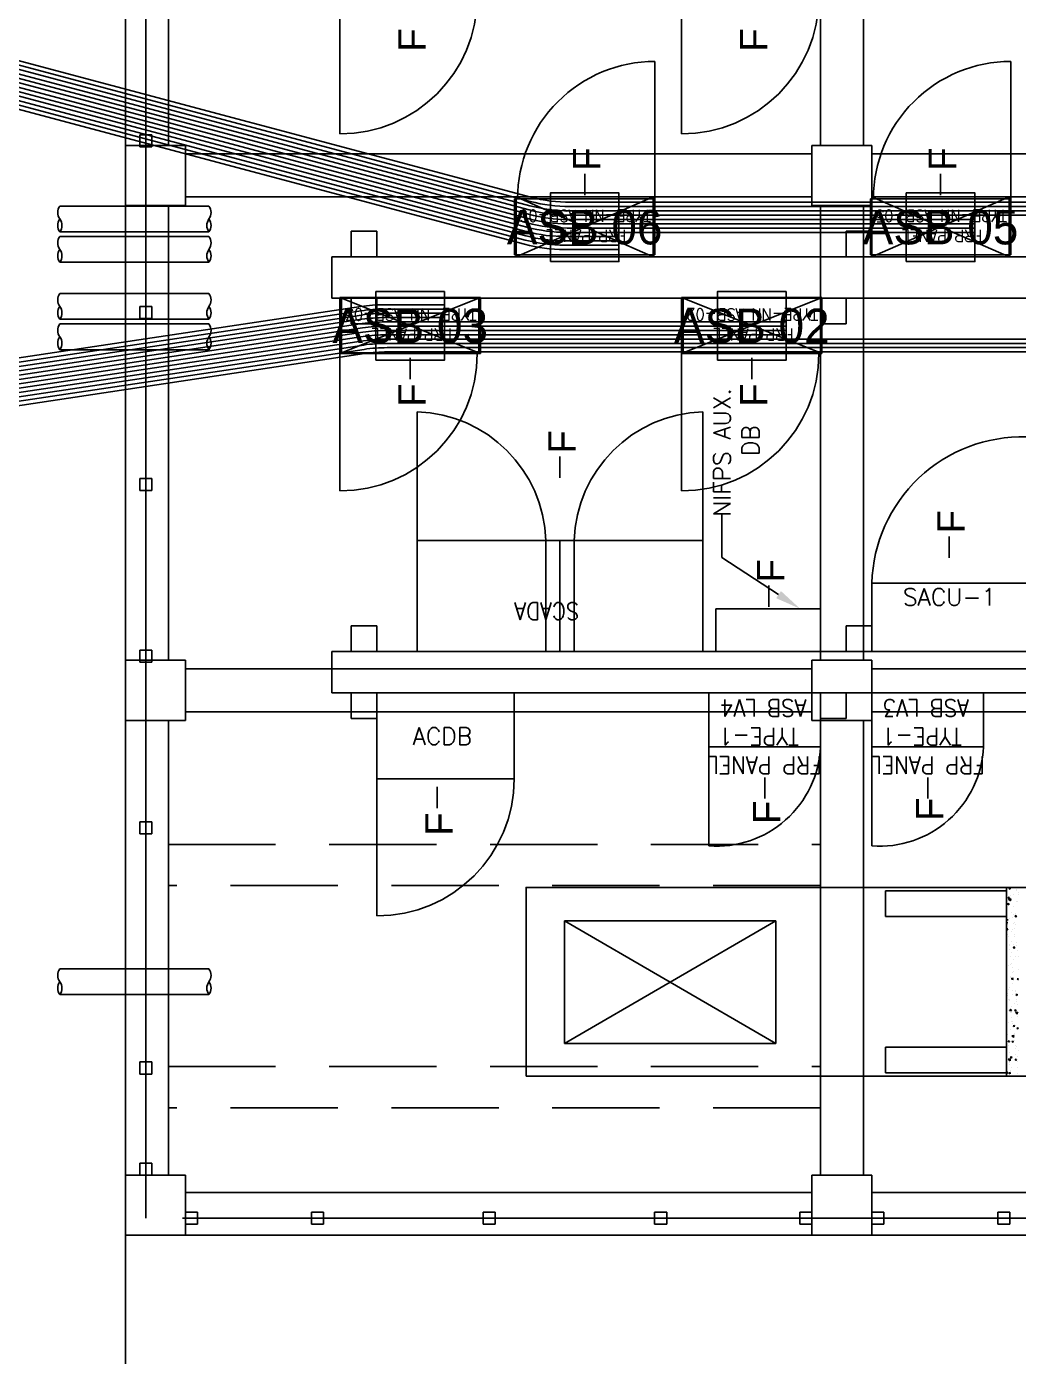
# Model space of a CAD drawing. Header units: metres. Extents: x 531791 to 532310, y 2674519 to 2674764.
# Drawn here: x 532038.84 to 532044.63, y 2674653.64 to 2674661.39 of the extents above; entities that cross this region are included whole.
import ezdxf
from ezdxf.enums import TextEntityAlignment as Align

# ---------------------------------------------------------------- set-up
doc = ezdxf.new("R2010")
doc.units = ezdxf.units.M
doc.header["$MEASUREMENT"] = 0
for name, pattern in [('DASHED', [0.75, 0.5, -0.25]), ('DASHED2', [0.375, 0.25, -0.125]), ('HIDDEN', [0.375, 0.25, -0.125]), ('PHANTOM', [63.5, 31.75, -6.35, 6.35, -6.35, 6.35, -6.35])]:
    doc.linetypes.add(name, pattern=pattern)
for name, color, linetype in [('1', 5, 'Continuous'), ('IDT', 7, 'Continuous'), ('LT Cable(AG) INV to LT Panel BL-08', 2, 'Continuous')]:
    doc.layers.add(name, color=color, linetype=linetype)
doc.styles.add('Arial', font='arial.ttf')
doc.styles.add('RomanS', font='romans.shx')
doc.styles.get("Standard").update_dxf_attribs({"font": 'Adani Regular.ttf'})
doc.linetypes.add('FOUNDATION LAYOUT$0$FENCELINE1', pattern='A,6.35,-2.54,[133,ltypeshp.shx,S=2.54,R=0,X=-2.54,Y=0],-2.54,25.4', length=36.83)

# ---------------------------------------------------------------- blocks, each defined once
blk = doc.blocks.new('ASB')
at = {"layer": '1', "color": 5}
blk.add_lwpolyline([(-0.2, -0.2), (0.2, -0.2), (0.2, 0.2), (-0.2, 0.2)], close=True, dxfattribs=at)
at = {"layer": '1', "color": 7}
blk.add_attdef('ID', text='', height=0.2, dxfattribs=at).set_placement((0, 0), align=Align.MIDDLE_CENTER)
blk = doc.blocks.new('IDT')
at = {"layer": 'IDT', "color": 8}
for p, q in [((25.902, 18.4101), (29.552, 18.4101)), ((29.552, 18.0601), (29.552, 18.4101)), ((29.552, 18.4101), (29.902, 18.4101)), ((29.902, 18.4101), (29.902, 18.0601)), ((29.902, 18.4101), (33.552, 18.4101)), ((33.552, 18.0601), (33.552, 18.4101)), ((33.552, 18.4101), (33.902, 18.4101)), ((33.902, 18.4101), (33.902, 18.0601)), ((28.7481, 18.3453), (28.7481, 18.2753)), ((28.8181, 18.3453), (28.7481, 18.3453)), ((28.8181, 18.2753), (28.8181, 18.3453)), ((29.4822, 18.3453), (29.4822, 18.2753)), ((29.5522, 18.3453), (29.4822, 18.3453)), ((29.5522, 18.2753), (29.5522, 18.3453)), ((29.902, 18.3453), (29.902, 18.2753)), ((29.972, 18.3453), (29.902, 18.3453)), ((29.972, 18.2753), (29.972, 18.3453)), ((30.7481, 18.3453), (30.7481, 18.2753)), ((30.8181, 18.3453), (30.7481, 18.3453)), ((30.8181, 18.2753), (30.8181, 18.3453)), ((31.7481, 18.3453), (31.7481, 18.2753)), ((31.8181, 18.3453), (31.7481, 18.3453)), ((31.8181, 18.2753), (31.8181, 18.3453)), ((32.7481, 18.3453), (32.7481, 18.2753)), ((32.8181, 18.3453), (32.7481, 18.3453)), ((32.8181, 18.2753), (32.8181, 18.3453)), ((33.482, 18.3453), (33.482, 18.2753)), ((33.552, 18.3453), (33.482, 18.3453)), ((33.552, 18.2753), (33.552, 18.3453)), ((28.7481, 18.2753), (28.8181, 18.2753)), ((29.4822, 18.2753), (29.5522, 18.2753)), ((29.902, 18.2753), (29.972, 18.2753)), ((30.7481, 18.2753), (30.8181, 18.2753)), ((31.7481, 18.2753), (31.8181, 18.2753)), ((32.7481, 18.2753), (32.8181, 18.2753)), ((33.482, 18.2753), (33.552, 18.2753)), ((25.902, 18.1601), (29.552, 18.1601)), ((29.902, 18.1601), (33.552, 18.1601)), ((29.902, 18.0601), (29.552, 18.0601)), ((29.602, 15.4101), (29.602, 18.0601)), ((29.852, 15.4101), (29.852, 18.0601)), ((33.902, 18.0601), (33.552, 18.0601)), ((33.652, 15.4101), (33.652, 18.0601)), ((33.7481, 18.0601), (33.7481, 17.9901)), ((33.8181, 18.0601), (33.7481, 18.0601)), ((33.8181, 17.9901), (33.8181, 18.0601)), ((33.902, 15.4101), (33.902, 18.0601)), ((33.7481, 17.9901), (33.8181, 17.9901)), ((27.267, 17.4829), (28.767, 17.4829)), ((28.767, 17.4829), (28.767, 16.3829)), ((33.7481, 17.4703), (33.7481, 17.4003)), ((33.8181, 17.4703), (33.7481, 17.4703)), ((33.8181, 17.4003), (33.8181, 17.4703)), ((33.7481, 17.4003), (33.8181, 17.4003)), ((30.1117, 16.5771), (30.1117, 17.2916)), ((30.1117, 17.2916), (31.3439, 17.2916)), ((31.3439, 16.5771), (30.1117, 17.2916)), ((30.1117, 16.5771), (31.3439, 17.2916)), ((31.3439, 17.2916), (31.3439, 16.5771)), ((31.3439, 16.5771), (30.1117, 16.5771)), ((29.852, 16.4349), (29.852, 15.7954)), ((28.767, 16.3829), (27.267, 16.3829)), ((33.652, 16.1329), (33.652, 16.1329)), ((33.7481, 16.0703), (33.7481, 16.0003)), ((33.8181, 16.0703), (33.7481, 16.0703)), ((33.8181, 16.0003), (33.8181, 16.0703)), ((33.7481, 16.0003), (33.8181, 16.0003)), ((25.902, 15.3601), (29.552, 15.3601)), ((29.552, 15.0601), (29.552, 15.4101)), ((29.552, 15.4101), (29.902, 15.4101)), ((29.702, 15.3997), (29.702, 15.2497)), ((29.852, 15.3997), (29.702, 15.3997)), ((29.852, 15.2497), (29.852, 15.3997)), ((29.902, 15.4101), (29.902, 15.0601)), ((29.902, 15.3601), (33.552, 15.3601)), ((32.4369, 15.3997), (32.4369, 15.2497)), ((32.5869, 15.3997), (32.4369, 15.3997)), ((32.5869, 15.2497), (32.5869, 15.3997)), ((33.552, 15.0601), (33.552, 15.4101)), ((33.552, 15.4101), (33.902, 15.4101)), ((33.902, 15.4101), (33.902, 15.0601)), ((26.802, 15.2497), (32.6992, 15.2497)), ((29.702, 15.2497), (29.852, 15.2497)), ((32.4369, 15.2497), (32.5869, 15.2497)), ((32.6992, 15.2497), (32.6992, 15.0097)), ((25.902, 15.1101), (29.552, 15.1101)), ((29.902, 15.1101), (33.552, 15.1101)), ((29.902, 15.0601), (29.552, 15.0601)), ((29.602, 12.4101), (29.602, 15.0601)), ((29.852, 12.4101), (29.852, 15.0601)), ((33.902, 15.0601), (33.552, 15.0601)), ((33.652, 12.4101), (33.652, 15.0601)), ((33.7481, 15.0703), (33.7481, 15.0003)), ((33.8181, 15.0703), (33.7481, 15.0703)), ((33.8181, 15.0003), (33.8181, 15.0703)), ((33.902, 12.4101), (33.902, 15.0601)), ((32.6992, 15.0097), (26.802, 15.0097)), ((29.552, 15.0097), (29.552, 14.8597)), ((29.702, 15.0097), (29.552, 15.0097)), ((29.702, 14.8597), (29.702, 15.0097)), ((31.2873, 14.3618), (31.2873, 15.0097)), ((31.3698, 14.3618), (31.3698, 15.0097)), ((31.4523, 14.3618), (31.4523, 15.0097)), ((32.4369, 15.0097), (32.4369, 14.8597)), ((32.5869, 15.0097), (32.4369, 15.0097)), ((32.5869, 14.8597), (32.5869, 15.0097)), ((33.7481, 15.0003), (33.8181, 15.0003)), ((29.552, 14.8597), (29.702, 14.8597)), ((32.4369, 14.8597), (32.5869, 14.8597)), ((33.7481, 14.0703), (33.7481, 14.0003)), ((33.8181, 14.0703), (33.7481, 14.0703)), ((33.8181, 14.0003), (33.8181, 14.0703)), ((33.7481, 14.0003), (33.8181, 14.0003)), ((29.843, 13.2732), (30.661, 13.2732)), ((29.843, 12.9462), (29.843, 13.2732)), ((29.852, 12.9497), (29.852, 13.2697)), ((29.852, 13.2697), (30.652, 13.2697)), ((30.652, 13.2697), (29.852, 12.9497)), ((30.652, 12.9497), (29.852, 13.2697)), ((30.652, 13.2697), (30.652, 12.9497)), ((30.661, 13.2732), (30.661, 12.9462)), ((31.8339, 13.2732), (32.6519, 13.2732)), ((31.8339, 12.9462), (31.8339, 13.2732)), ((31.8429, 12.9497), (31.8429, 13.2697)), ((31.8429, 13.2697), (32.6429, 13.2697)), ((31.8429, 12.9497), (32.6429, 13.2697)), ((31.8429, 13.2697), (32.6429, 12.9497)), ((32.6429, 13.2697), (32.6429, 12.9497)), ((32.6519, 13.2732), (32.6519, 12.9462)), ((29.702, 13.0997), (29.702, 12.9497)), ((29.852, 13.0997), (29.702, 13.0997)), ((29.852, 12.9497), (29.852, 13.0997)), ((32.4369, 13.0997), (32.4369, 12.9497)), ((32.5869, 13.0997), (32.4369, 13.0997)), ((32.5869, 12.9497), (32.5869, 13.0997)), ((33.7481, 13.0685), (33.7481, 12.9985)), ((33.8181, 13.0685), (33.7481, 13.0685)), ((33.8181, 12.9985), (33.8181, 13.0685)), ((32.6992, 12.9497), (26.802, 12.9497)), ((29.702, 12.9497), (29.852, 12.9497)), ((30.661, 12.9462), (29.843, 12.9462)), ((30.652, 12.9497), (29.852, 12.9497)), ((32.6519, 12.9462), (31.8339, 12.9462)), ((32.6429, 12.9497), (31.8429, 12.9497)), ((32.4369, 12.9497), (32.5869, 12.9497)), ((32.6993, 12.9497), (32.6993, 12.7097)), ((33.7481, 12.9985), (33.8181, 12.9985)), ((26.802, 12.7097), (32.6992, 12.7097)), ((28.752, 12.3601), (28.752, 12.7097)), ((28.752, 12.7097), (29.552, 12.7097)), ((29.552, 12.7097), (28.752, 12.3601)), ((29.552, 12.3601), (28.752, 12.7097)), ((29.552, 12.7097), (29.552, 12.3601)), ((29.552, 12.7097), (29.552, 12.5597)), ((29.702, 12.7097), (29.552, 12.7097)), ((29.702, 12.5597), (29.702, 12.7097)), ((30.826, 12.3601), (30.826, 12.7097)), ((30.826, 12.7097), (31.626, 12.7097)), ((30.826, 12.3601), (31.626, 12.7097)), ((30.826, 12.7097), (31.626, 12.3601)), ((31.626, 12.7097), (31.626, 12.3601)), ((32.4369, 12.7097), (32.4369, 12.5597)), ((32.5869, 12.7097), (32.4369, 12.7097)), ((32.5869, 12.5597), (32.5869, 12.7097)), ((28.743, 12.6984), (29.561, 12.6984)), ((28.743, 12.3714), (28.743, 12.6984)), ((29.561, 12.6984), (29.561, 12.3714)), ((30.817, 12.6984), (31.635, 12.6984)), ((30.817, 12.3714), (30.817, 12.6984)), ((31.635, 12.6984), (31.635, 12.3714)), ((29.552, 12.5597), (29.702, 12.5597)), ((32.4369, 12.5597), (32.5869, 12.5597)), ((29.552, 12.0601), (29.552, 12.4101)), ((29.552, 12.4101), (29.902, 12.4101)), ((29.902, 12.4101), (29.902, 12.0601)), ((33.552, 12.0601), (33.552, 12.4101)), ((33.552, 12.4101), (33.902, 12.4101)), ((33.902, 12.4101), (33.902, 12.0601)), ((25.902, 12.3601), (29.552, 12.3601)), ((29.561, 12.3714), (28.743, 12.3714)), ((29.552, 12.3601), (28.752, 12.3601)), ((29.902, 12.3601), (33.552, 12.3601)), ((31.635, 12.3714), (30.817, 12.3714)), ((31.626, 12.3601), (30.826, 12.3601)), ((25.902, 12.1101), (29.552, 12.1101)), ((29.902, 12.1101), (33.552, 12.1101)), ((29.902, 12.0601), (29.552, 12.0601)), ((29.602, 9.4101), (29.602, 12.0601)), ((29.852, 9.4101), (29.852, 12.0601)), ((33.902, 12.0601), (33.552, 12.0601)), ((33.652, 9.4101), (33.652, 12.0601)), ((33.7481, 12.0685), (33.7481, 11.9985)), ((33.8181, 12.0685), (33.7481, 12.0685)), ((33.8181, 11.9985), (33.8181, 12.0685)), ((33.902, 9.4101), (33.902, 12.0601)), ((33.7481, 11.9985), (33.8181, 11.9985))]:
    blk.add_line(p, q, dxfattribs=at)
at = {"layer": 'IDT', "color": 8, "linetype": 'DASHED2', "ltscale": 5}
for p, q in [((32.802, 18.4101), (33.902, 18.4101)), ((33.902, 18.4101), (33.902, 17.3101))]:
    blk.add_line(p, q, dxfattribs=at)
at = {"layer": 'IDT', "color": 8, "linetype": 'PHANTOM', "ltscale": 0.25}
for p, q in [((25.6331, 18.3103), (33.7831, 18.3103)), ((33.7831, 18.3103), (33.7831, 9.1603))]:
    blk.add_line(p, q, dxfattribs=at)
at = {"layer": 'IDT', "color": 8, "linetype": 'HIDDEN', "ltscale": 2.5}
for p, q in [((29.852, 17.6665), (33.652, 17.6665)), ((33.652, 17.4265), (29.852, 17.4265)), ((29.852, 16.3729), (33.652, 16.3729)), ((33.652, 16.1329), (29.852, 16.1329))]:
    blk.add_line(p, q, dxfattribs=at)
at = {"layer": 'IDT', "color": 8, "linetype": 'Continuous'}
for p, q in [((28.7028, 17.435), (28.7028, 17.435)), ((28.7046, 17.467), (28.7046, 17.467)), ((28.7388, 17.4334), (28.7388, 17.4334)), ((28.7423, 17.4815), (28.7423, 17.4815)), ((28.7461, 17.469), (28.7454, 17.4614)), ((28.7454, 17.4616), (28.7533, 17.463)), ((28.7461, 17.469), (28.7534, 17.4629)), ((28.7465, 17.4497), (28.7465, 17.4497)), ((28.755, 17.4827), (28.755, 17.4827)), ((28.759, 17.4541), (28.759, 17.4541)), ((28.7641, 17.4682), (28.7599, 17.4619)), ((28.7599, 17.4619), (28.767, 17.4595)), ((28.7642, 17.4682), (28.767, 17.4608)), ((28.7017, 17.3992), (28.7017, 17.3992)), ((28.7046, 17.3708), (28.7046, 17.3708)), ((28.713, 17.3924), (28.7088, 17.3861)), ((28.7088, 17.3861), (28.7164, 17.3835)), ((28.7131, 17.3924), (28.7165, 17.3835)), ((28.7133, 17.3548), (28.7133, 17.3548)), ((28.7381, 17.3779), (28.7374, 17.3703)), ((28.7374, 17.3705), (28.7454, 17.3719)), ((28.7381, 17.3779), (28.7454, 17.3718)), ((28.7454, 17.3815), (28.7575, 17.3829)), ((28.7472, 17.3928), (28.7455, 17.3815)), ((28.7469, 17.3692), (28.7469, 17.3692)), ((28.7472, 17.3928), (28.7575, 17.3829)), ((28.7521, 17.4149), (28.7521, 17.4149)), ((28.7528, 17.4016), (28.7528, 17.4016)), ((28.7663, 17.3739), (28.7663, 17.3739)), ((28.6989, 17.3314), (28.6989, 17.3314)), ((28.7087, 17.3112), (28.7087, 17.3112)), ((28.7141, 17.3048), (28.7141, 17.3048)), ((28.7175, 17.323), (28.7175, 17.323)), ((28.7294, 17.2794), (28.7374, 17.2808)), ((28.7301, 17.2868), (28.7295, 17.2792)), ((28.7301, 17.2868), (28.7374, 17.2807)), ((28.7464, 17.2793), (28.7464, 17.2793)), ((28.7492, 17.3471), (28.7492, 17.3471)), ((28.754, 17.2857), (28.7497, 17.2794)), ((28.7497, 17.2794), (28.7574, 17.2768)), ((28.754, 17.2857), (28.7574, 17.2768)), ((28.7564, 17.3032), (28.7564, 17.3032)), ((28.7634, 17.3214), (28.7634, 17.3214)), ((28.7634, 17.3061), (28.7634, 17.3061)), ((28.7028, 17.2099), (28.6986, 17.2036)), ((28.6986, 17.2036), (28.7063, 17.201)), ((28.7029, 17.2099), (28.7063, 17.201)), ((28.7214, 17.2371), (28.7214, 17.2371)), ((28.7231, 17.2396), (28.7231, 17.2396)), ((28.7238, 17.2749), (28.7238, 17.2749)), ((28.7244, 17.246), (28.7365, 17.2474)), ((28.7262, 17.2573), (28.7245, 17.246)), ((28.7262, 17.2572), (28.7365, 17.2473)), ((28.7435, 17.2115), (28.7435, 17.2115)), ((28.7606, 17.2383), (28.7606, 17.2383)), ((28.7653, 17.238), (28.7653, 17.238)), ((28.7062, 17.1326), (28.7062, 17.1326)), ((28.7222, 17.1957), (28.7215, 17.1881)), ((28.7215, 17.1883), (28.7294, 17.1898)), ((28.7222, 17.1957), (28.7295, 17.1896)), ((28.7312, 17.1754), (28.7312, 17.1754)), ((28.7341, 17.1631), (28.7341, 17.1631)), ((28.7344, 17.1947), (28.7344, 17.1947)), ((28.7386, 17.1629), (28.7386, 17.1629)), ((28.7407, 17.1438), (28.7407, 17.1438)), ((28.7577, 17.1705), (28.7577, 17.1705)), ((28.6984, 17.111), (28.6984, 17.111)), ((28.7052, 17.1217), (28.7034, 17.1104)), ((28.7034, 17.1104), (28.7155, 17.1118)), ((28.7051, 17.1217), (28.7155, 17.1118)), ((28.7054, 17.068), (28.7054, 17.068)), ((28.7074, 17.0458), (28.7074, 17.0458)), ((28.7142, 17.1046), (28.7135, 17.097)), ((28.7135, 17.0972), (28.7215, 17.0987)), ((28.7142, 17.1046), (28.7215, 17.0985)), ((28.7189, 17.0586), (28.7189, 17.0586)), ((28.7378, 17.076), (28.7378, 17.076)), ((28.7438, 17.1032), (28.7395, 17.0969)), ((28.7395, 17.0969), (28.7472, 17.0943)), ((28.7407, 17.1095), (28.7407, 17.1095)), ((28.7439, 17.1032), (28.7473, 17.0943)), ((28.7449, 17.1148), (28.7449, 17.1148)), ((28.7468, 17.089), (28.7468, 17.089)), ((28.7497, 17.0443), (28.7497, 17.0443)), ((28.7548, 17.1027), (28.7548, 17.1027)), ((28.7062, 17.0135), (28.7055, 17.006)), ((28.7055, 17.0061), (28.7135, 17.0076)), ((28.7062, 17.0135), (28.7135, 17.0074)), ((28.7096, 17.0362), (28.7096, 17.0362)), ((28.7155, 16.9817), (28.7155, 16.9817)), ((28.7159, 16.9881), (28.7159, 16.9881)), ((28.7316, 16.9845), (28.7316, 16.9845)), ((28.7349, 17.0082), (28.7349, 17.0082)), ((28.7491, 16.9671), (28.7491, 16.9671)), ((28.752, 17.0349), (28.752, 17.0349)), ((28.7555, 17.0346), (28.7555, 17.0346)), ((28.7578, 16.9801), (28.7578, 16.9801)), ((28.7595, 17.0149), (28.7595, 17.0149)), ((28.7597, 17.0028), (28.7597, 17.0028)), ((28.6976, 16.915), (28.7055, 16.9165)), ((28.6982, 16.9225), (28.7055, 16.9163)), ((28.725, 16.9157), (28.725, 16.9157)), ((28.7265, 16.9079), (28.7265, 16.9079)), ((28.7336, 16.9207), (28.7294, 16.9144)), ((28.7294, 16.9144), (28.737, 16.9118)), ((28.7321, 16.9404), (28.7321, 16.9404)), ((28.7337, 16.9207), (28.7371, 16.9118)), ((28.7443, 16.9104), (28.7443, 16.9104)), ((28.7463, 16.8993), (28.7463, 16.8993)), ((28.766, 16.9547), (28.766, 16.9547)), ((28.6999, 16.8619), (28.6999, 16.8619)), ((28.7292, 16.8726), (28.7292, 16.8726)), ((28.7306, 16.8761), (28.7306, 16.8761)), ((28.734, 16.8505), (28.734, 16.8505)), ((28.737, 16.828), (28.737, 16.828)), ((28.7434, 16.8316), (28.7434, 16.8316)), ((28.7571, 16.8364), (28.7571, 16.8364)), ((28.6998, 16.7879), (28.6998, 16.7879)), ((28.7016, 16.7494), (28.7016, 16.7494)), ((28.7126, 16.7879), (28.7126, 16.7879)), ((28.7235, 16.7382), (28.7192, 16.7318)), ((28.7235, 16.7381), (28.7269, 16.7292)), ((28.7235, 16.737), (28.7235, 16.737)), ((28.7263, 16.8048), (28.7263, 16.8048)), ((28.7405, 16.7638), (28.7405, 16.7638)), ((28.7421, 16.7863), (28.7421, 16.7863)), ((28.7475, 16.7478), (28.7475, 16.7478)), ((28.708, 16.7013), (28.708, 16.7013)), ((28.7094, 16.7219), (28.7094, 16.7219)), ((28.7192, 16.7318), (28.7269, 16.7293)), ((28.7206, 16.6692), (28.7206, 16.6692)), ((28.7253, 16.7138), (28.7253, 16.7138)), ((28.7377, 16.696), (28.7377, 16.696)), ((28.7516, 16.7204), (28.7516, 16.7204)), ((28.7517, 16.716), (28.7517, 16.716)), ((28.758, 16.6679), (28.758, 16.6679)), ((28.7177, 16.6014), (28.7177, 16.6014)), ((28.7183, 16.6567), (28.7183, 16.6567)), ((28.7185, 16.6211), (28.7185, 16.6211)), ((28.7227, 16.5893), (28.7227, 16.5893)), ((28.7264, 16.5926), (28.7264, 16.5926)), ((28.7348, 16.6282), (28.7348, 16.6282)), ((28.738, 16.6397), (28.738, 16.6397)), ((28.7644, 16.6315), (28.7602, 16.6251)), ((28.7602, 16.6251), (28.767, 16.6228)), ((28.7606, 16.6552), (28.7606, 16.6552)), ((28.764, 16.5851), (28.767, 16.5855)), ((28.7658, 16.5964), (28.7641, 16.5851)), ((28.7645, 16.6314), (28.767, 16.6248)), ((28.7658, 16.5964), (28.767, 16.5952)), ((28.7133, 16.5556), (28.709, 16.5493)), ((28.709, 16.5493), (28.7167, 16.5468)), ((28.7133, 16.5556), (28.7168, 16.5467)), ((28.7149, 16.5336), (28.7149, 16.5336)), ((28.729, 16.5412), (28.729, 16.5412)), ((28.7319, 16.5604), (28.7319, 16.5604)), ((28.7359, 16.5266), (28.7359, 16.5266)), ((28.7508, 16.5657), (28.7508, 16.5657)), ((28.7619, 16.5757), (28.7612, 16.5681)), ((28.7612, 16.5683), (28.767, 16.5693)), ((28.7619, 16.5757), (28.767, 16.5714)), ((28.7026, 16.4629), (28.7026, 16.4629)), ((28.712, 16.4658), (28.712, 16.4658)), ((28.7262, 16.4248), (28.7262, 16.4248)), ((28.7291, 16.4926), (28.7291, 16.4926)), ((28.7396, 16.461), (28.7396, 16.461)), ((28.743, 16.4496), (28.7551, 16.451)), ((28.7448, 16.4609), (28.7431, 16.4496)), ((28.7438, 16.4292), (28.7438, 16.4292)), ((28.7448, 16.4608), (28.7551, 16.4509)), ((28.7449, 16.4614), (28.7449, 16.4614)), ((28.7543, 16.4489), (28.75, 16.4426)), ((28.75, 16.4426), (28.7577, 16.44)), ((28.7532, 16.4772), (28.7612, 16.4786)), ((28.7539, 16.4846), (28.7533, 16.477)), ((28.7539, 16.4846), (28.7612, 16.4785)), ((28.7543, 16.4489), (28.7577, 16.44)), ((28.7635, 16.4916), (28.7635, 16.4916)), ((28.7, 16.4145), (28.7, 16.4145)), ((28.7004, 16.4228), (28.7004, 16.4228)), ((28.7091, 16.398), (28.7091, 16.398)), ((28.7107, 16.3988), (28.7107, 16.3988)), ((28.746, 16.3935), (28.7453, 16.3859)), ((28.7453, 16.3861), (28.7532, 16.3876)), ((28.746, 16.3935), (28.7533, 16.3874)), ((28.7501, 16.3811), (28.7501, 16.3811)), ((28.753, 16.3973), (28.753, 16.3973))]:
    blk.add_line(p, q, dxfattribs=at)
at = {"layer": 'IDT', "color": 7}
for p, q in [((29.4722, 17.4629), (28.767, 17.4629)), ((28.767, 17.4629), (28.767, 17.3133)), ((29.4722, 17.3133), (29.4722, 17.4629)), ((28.767, 17.3133), (29.4722, 17.3133)), ((28.767, 16.4038), (28.767, 16.5533)), ((28.767, 16.5533), (29.4722, 16.5533)), ((29.4722, 16.5533), (29.4722, 16.4038)), ((29.4722, 16.4038), (28.767, 16.4038)), ((32.0863, 15.8484), (32.0863, 15.9209)), ((29.227, 15.7932), (29.227, 15.8658)), ((30.177, 15.7932), (30.177, 15.8657)), ((32.0863, 15.7973), (32.0863, 15.8484)), ((29.227, 15.7421), (29.227, 15.7932)), ((30.177, 15.7421), (30.177, 15.7932)), ((31.6365, 15.7486), (32.4369, 15.7497)), ((31.6365, 15.2497), (31.6365, 15.7486)), ((32.4369, 15.7497), (32.4369, 15.2497)), ((28.902, 15.5637), (29.552, 15.5637)), ((28.902, 15.2497), (28.902, 15.5637)), ((29.552, 15.5637), (29.552, 15.2497)), ((29.852, 15.5637), (30.502, 15.5637)), ((29.852, 15.2497), (29.852, 15.5637)), ((30.502, 15.5637), (30.502, 15.2497)), ((29.552, 15.2497), (28.902, 15.2497)), ((30.502, 15.2497), (29.852, 15.2497)), ((32.4369, 15.2497), (31.6365, 15.2497)), ((29.552, 15.0097), (28.652, 15.0097)), ((29.552, 14.6097), (29.552, 15.0097)), ((29.852, 15.0097), (30.462, 15.0097)), ((29.852, 14.7597), (29.852, 15.0097)), ((30.462, 15.0097), (30.462, 14.7597)), ((30.5375, 15.0097), (32.202, 15.0097)), ((30.5375, 14.3618), (30.5375, 15.0097)), ((32.202, 15.0097), (32.202, 14.3618)), ((30.462, 14.7597), (29.852, 14.7597)), ((30.1529, 14.748), (30.1529, 14.6969)), ((30.1529, 14.6969), (30.1529, 14.6243)), ((28.652, 14.6097), (29.552, 14.6097)), ((29.102, 14.4621), (29.102, 14.4109)), ((29.102, 14.4109), (29.102, 14.3384)), ((32.202, 14.3618), (30.5375, 14.3618)), ((31.3698, 13.9969), (31.3698, 13.9457)), ((31.3698, 13.9457), (31.3698, 13.8732)), ((30.252, 13.3493), (30.252, 13.4218)), ((32.2429, 13.3493), (32.2429, 13.4218)), ((30.252, 13.2982), (30.252, 13.3493)), ((32.2429, 13.2982), (32.2429, 13.3493)), ((29.843, 13.2732), (30.661, 13.2732)), ((29.843, 12.9462), (29.843, 13.2732)), ((30.661, 13.2732), (30.661, 12.9462)), ((31.8339, 13.2732), (32.6519, 13.2732)), ((31.8339, 12.9462), (31.8339, 13.2732)), ((32.6519, 13.2732), (32.6519, 12.9462)), ((30.661, 12.9462), (29.843, 12.9462)), ((32.6519, 12.9462), (31.8339, 12.9462)), ((28.743, 12.6984), (29.561, 12.6984)), ((28.743, 12.3714), (28.743, 12.6984)), ((29.561, 12.6984), (29.561, 12.3714)), ((30.817, 12.6984), (31.635, 12.6984)), ((30.817, 12.3714), (30.817, 12.6984)), ((31.635, 12.6984), (31.635, 12.3714)), ((29.561, 12.3714), (28.743, 12.3714)), ((29.152, 12.3497), (29.152, 12.2985)), ((31.635, 12.3714), (30.817, 12.3714)), ((31.226, 12.3497), (31.226, 12.2985)), ((29.152, 12.2985), (29.152, 12.226)), ((31.226, 12.2985), (31.226, 12.226))]:
    blk.add_line(p, q, dxfattribs=at)
at = {"layer": 'IDT', "color": 124}
for p, q in [((34.2845, 17.0079), (33.4155, 17.0079)), ((33.4155, 17.0079), (34.2845, 17.0079)), ((33.4155, 16.8579), (34.2845, 16.8579)), ((34.2845, 16.8579), (33.4155, 16.8579)), ((34.2845, 13.2505), (33.4155, 13.2505)), ((33.4155, 13.2505), (34.2845, 13.2505)), ((33.4155, 13.1005), (34.2845, 13.1005)), ((34.2845, 13.1005), (33.4155, 13.1005)), ((34.2845, 13.0734), (33.4155, 13.0734)), ((33.4155, 13.0734), (34.2845, 13.0734)), ((33.4155, 12.9234), (34.2845, 12.9234)), ((34.2845, 12.9234), (33.4155, 12.9234)), ((34.2845, 12.7409), (33.4155, 12.7409)), ((33.4155, 12.7409), (34.2845, 12.7409)), ((33.4155, 12.5909), (34.2845, 12.5909)), ((34.2845, 12.5909), (33.4155, 12.5909)), ((34.2845, 12.5638), (33.4155, 12.5638)), ((33.4155, 12.5638), (34.2845, 12.5638)), ((33.4155, 12.4138), (34.2845, 12.4138)), ((34.2845, 12.4138), (33.4155, 12.4138))]:
    blk.add_line(p, q, dxfattribs=at)
at = {"layer": 'IDT', "color": 8, "linetype": 'DASHED', "ltscale": 5}
for p, q in [((32.4365, 16.5497), (32.4365, 15.7497)), ((29.552, 15.5637), (29.552, 16.1417)), ((30.502, 15.5637), (30.502, 16.1417)), ((32.3927, 15.7497), (31.6365, 15.7497)), ((32.4365, 15.7497), (32.3927, 15.7497)), ((28.652, 14.6097), (29.552, 14.6097)), ((30.5375, 13.6118), (30.5375, 14.3618)), ((32.202, 13.6118), (32.202, 14.3618)), ((30.661, 14.0732), (30.661, 13.2732)), ((32.6519, 14.0732), (32.6519, 13.2732)), ((30.5375, 13.6118), (30.5375, 13.6118)), ((32.202, 13.6118), (32.202, 13.6118)), ((30.6172, 13.2732), (29.861, 13.2732)), ((30.661, 13.2732), (30.6172, 13.2732)), ((32.6081, 13.2732), (31.8519, 13.2732)), ((32.6519, 13.2732), (32.6081, 13.2732)), ((28.743, 11.5714), (28.743, 12.3714)), ((28.743, 12.3714), (28.7869, 12.3714)), ((28.7869, 12.3714), (29.543, 12.3714)), ((30.817, 11.5714), (30.817, 12.3714)), ((30.817, 12.3714), (30.8609, 12.3714)), ((30.8609, 12.3714), (31.617, 12.3714)), ((30.661, 11.9932), (30.661, 11.1932)), ((32.6519, 11.9932), (32.6519, 11.1932))]:
    blk.add_line(p, q, dxfattribs=at)
at = {"layer": 'IDT', "color": 8, "linetype": 'ByBlock', "lineweight": -2, "ltscale": 0.1}
for p, q in [((30.096, 14.6774), (30.426, 14.4611)), ((30.426, 14.4611), (30.426, 14.2072))]:
    blk.add_line(p, q, dxfattribs=at)
at = {"layer": 'IDT', "color": 7, "linetype": 'FOUNDATION LAYOUT$0$FENCELINE1', "ltscale": 0.01}
blk.add_lwpolyline([(33.902, 18.4101), (33.9018, 22.4854), (21.4107, 22.4854)], dxfattribs=at)
at = {"layer": 'IDT', "color": 8}
blk.add_lwpolyline([(31.567, 17.4829), (31.567, 16.3829), (28.767, 16.3829), (28.767, 17.4829)], close=True, dxfattribs=at)
at = {"layer": 'IDT', "color": 124}
for centre, start, end in [((33.4653, 16.9704), 143.02764, 216.97236), ((33.3657, 16.9704), 323.02764, 36.97236), ((34.3344, 16.9704), 143.02764, 216.97236), ((34.2347, 16.9704), 323.02764, 36.97236), ((33.4653, 16.8954), 143.02764, 216.97236), ((34.2347, 16.8954), 323.02764, 36.97236), ((33.4653, 13.213), 143.02764, 216.97236), ((33.3657, 13.213), 323.02764, 36.97236), ((34.3344, 13.213), 143.02764, 216.97236), ((34.2347, 13.213), 323.02764, 36.97236), ((33.4653, 13.138), 143.02764, 216.97236), ((34.2347, 13.138), 323.02764, 36.97236), ((33.4653, 13.0359), 143.02764, 216.97236), ((33.3657, 13.0359), 323.02764, 36.97236), ((34.3344, 13.0359), 143.02764, 216.97236), ((34.2347, 13.0359), 323.02764, 36.97236), ((33.4653, 12.9609), 143.02764, 216.97236), ((34.2347, 12.9609), 323.02764, 36.97236), ((33.4653, 12.7034), 143.02764, 216.97236), ((33.3657, 12.7034), 323.02764, 36.97236), ((34.3344, 12.7034), 143.02764, 216.97236), ((34.2347, 12.7034), 323.02764, 36.97236), ((33.4653, 12.6284), 143.02764, 216.97236), ((34.2347, 12.6284), 323.02764, 36.97236), ((33.4653, 12.5263), 143.02764, 216.97236), ((33.3657, 12.5263), 323.02764, 36.97236), ((34.3344, 12.5263), 143.02764, 216.97236), ((34.2347, 12.5263), 323.02764, 36.97236), ((33.4653, 12.4513), 143.02764, 216.97236), ((34.2347, 12.4513), 323.02764, 36.97236)]:
    blk.add_arc(centre, 0.0624, start, end, dxfattribs=at)
at = {"layer": 'IDT', "color": 8, "linetype": 'DASHED', "ltscale": 5}
for centre, radius, start, end in [((32.4365, 15.7497), 0.8, 90, 180), ((29.5075, 15.5373), 0.606, 85.7856, 177.50336), ((30.4575, 15.5373), 0.606, 85.7856, 177.50336), ((28.6771, 14.6339), 0.8753, 268.36148, 358.41918), ((30.512, 14.3876), 0.7761, 271.87815, 358.10123), ((29.6994, 14.7411), 1.4413, 344.74337, 344.78968), ((32.2275, 14.3876), 0.7761, 181.89877, 268.12185), ((30.661, 13.2732), 0.8, 90, 180), ((32.6519, 13.2732), 0.8, 90, 180), ((28.743, 12.3714), 0.8, 270, 0), ((30.817, 12.3714), 0.8, 270, 0), ((30.661, 11.1932), 0.8, 90, 180), ((32.6519, 11.1932), 0.8, 90, 180)]:
    blk.add_arc(centre, radius, start, end, dxfattribs=at)
at = {"layer": 'IDT', "color": 8, "ltscale": 0.1}
blk.add_solid([(30.0823, 14.6565), (29.9705, 14.7597), (30.1097, 14.6983)], dxfattribs=at)
at = {"layer": 'IDT', "color": 7, "style": 'Arial'}
for p in [(31.9951, 16.0827), (29.1358, 15.9961), (30.0858, 16.0139), (30.0617, 14.6072), (29.0108, 14.3212), (31.2786, 13.856), (30.1608, 13.5836), (32.1517, 13.5836), (29.0608, 12.2089), (31.1348, 12.2089), (30.1608, 11.5145), (32.1517, 11.5145)]:
    blk.add_text('F', height=0.16, rotation=270, dxfattribs=at).set_placement(p)
at = {"layer": 'IDT', "color": 7, "style": 'RomanS', "width": 0.9}
for s, height, p in [('FRP PANEL', 0.1, (28.8934, 15.6209)), ('FRP PANEL', 0.1, (29.8434, 15.6209)), ('TYPE-1', 0.1, (29.0282, 15.4542)), ('TYPE-1', 0.1, (29.9782, 15.4542)), ('ASB LV3', 0.1, (28.9864, 15.2876)), ('ASB LV4', 0.1, (29.9342, 15.2876)), ('SCADA', 0.1, (31.2586, 14.724)), ('FRP PANEL', 0.07, (30.0088, 13.1269)), ('FRP PANEL', 0.07, (31.9997, 13.1269)), ('TYPE-NN ASB-02', 0.07, (29.8647, 13.0102)), ('TYPE-NN ASB-03', 0.07, (31.8556, 13.0102)), ('FRP PANEL', 0.07, (28.9088, 12.5521)), ('FRP PANEL', 0.07, (30.9828, 12.5521)), ('TYPE-NN ASB-05', 0.07, (28.7647, 12.4354)), ('TYPE-NN ASB-06', 0.07, (30.8387, 12.4354))]:
    blk.add_text(s, height=height, dxfattribs=at).set_placement(p)
at = {"layer": 'IDT', "color": 7, "ltscale": 0.1, "style": 'RomanS'}
for s, p in [('ACDB', (32.2286, 15.5521)), ('SACU-1', (29.3715, 14.7409))]:
    blk.add_text(s, height=0.1, rotation=180, dxfattribs=at).set_placement(p)
at = {"layer": 'IDT', "color": 8, "style": 'RomanS'}
for s, p in [('NIFPS AUX.', (30.376, 14.2243)), (' DB', (30.2093, 13.9386))]:
    blk.add_text(s, height=0.1, rotation=270, dxfattribs=at).set_placement(p)

msp = doc.modelspace()

# ---------------------------------------------------------------- linework, layer by layer
at = {"layer": 'LT Cable(AG) INV to LT Panel BL-08'}
for points in [[(532046.3123, 2674660.317), (532042.0085, 2674660.317, -0.065183), (532041.7768, 2674660.3474), (532038.5096, 2674661.2178, 0.065183), (532038.2779, 2674661.2481), (532032.3023, 2674661.2481, 0.414214), (532031.4023, 2674660.3481), (532031.4023, 2674630.7677, -0.039643), (532031.391, 2674630.6257), (532031.3195, 2674630.1782, 0.039643), (532031.3082, 2674630.0362), (532031.3082, 2674614.8522, -0.414214), (532030.4082, 2674613.9522), (531891.2016, 2674613.9522, -0.414214), (531890.3016, 2674614.8522), (531890.3016, 2674615.1898)], [(532046.3123, 2674660.342), (532042.0118, 2674660.342, -0.065183), (532041.7801, 2674660.3724), (532038.5129, 2674661.2428, 0.065183), (532038.2812, 2674661.2731), (532032.2773, 2674661.2731, 0.414214), (532031.3773, 2674660.3731), (532031.3773, 2674630.7697, -0.039643), (532031.366, 2674630.6277), (532031.2945, 2674630.1802, 0.039643), (532031.2832, 2674630.0381), (532031.2832, 2674614.8772, -0.414214), (532030.3832, 2674613.9772), (531955.9856, 2674613.9772, -0.414214), (531955.0856, 2674614.8772), (531955.0856, 2674615.1898)], [(532046.3123, 2674660.367), (532042.0151, 2674660.367, -0.065183), (532041.7834, 2674660.3974), (532038.5161, 2674661.2678, 0.065183), (532038.2845, 2674661.2981), (532032.2523, 2674661.2981, 0.414214), (532031.3523, 2674660.3981), (532031.3523, 2674630.7717, -0.039643), (532031.341, 2674630.6296), (532031.2695, 2674630.1822, 0.039643), (532031.2582, 2674630.0401), (532031.2582, 2674614.9022, -0.414214), (532030.3582, 2674614.0022), (532020.7696, 2674614.0022, -0.414214), (532019.8696, 2674614.9022), (532019.8696, 2674615.1898)], [(532046.3123, 2674660.292), (532042.0053, 2674660.292, -0.065183), (532041.7736, 2674660.3224), (532038.5063, 2674661.1928, 0.065183), (532038.2746, 2674661.2231), (532032.3273, 2674661.2231, 0.414214), (532031.4273, 2674660.3231), (532031.4273, 2674630.7657, -0.039643), (532031.416, 2674630.6237), (532031.3445, 2674630.1762, 0.039643), (532031.3332, 2674630.0342), (532031.3332, 2674614.8272, -0.414214), (532030.4332, 2674613.9272), (531826.4176, 2674613.9272, -0.414214), (531825.5176, 2674614.8272), (531825.5176, 2674615.1898)], [(532044.3713, 2674660.242), (532041.9987, 2674660.242, -0.065183), (532041.767, 2674660.2724), (532038.4998, 2674661.1428, 0.065183), (532038.2681, 2674661.1731), (532032.3773, 2674661.1731, 0.414214), (532031.4773, 2674660.2731), (532031.4773, 2674630.7618, -0.039643), (532031.466, 2674630.6197), (532031.3945, 2674630.1723, 0.039643), (532031.3832, 2674630.0302), (532031.3832, 2674584.7772, -0.414214), (532030.4832, 2674583.8772), (531955.9856, 2674583.8772, -0.414214), (531955.0856, 2674584.7772), (531955.0856, 2674585.1898)], [(532044.3713, 2674660.267), (532042.002, 2674660.267, -0.065183), (532041.7703, 2674660.2974), (532038.503, 2674661.1678, 0.065183), (532038.2714, 2674661.1981), (532032.3523, 2674661.1981, 0.414214), (532031.4523, 2674660.2981), (532031.4523, 2674630.7637, -0.039643), (532031.441, 2674630.6217), (532031.3695, 2674630.1742, 0.039643), (532031.3582, 2674630.0322), (532031.3582, 2674584.8022, -0.414214), (532030.4582, 2674583.9022), (532020.7696, 2674583.9022, -0.414214), (532019.8696, 2674584.8022), (532019.8696, 2674585.1898)], [(532044.3713, 2674660.217), (532041.9954, 2674660.217, -0.065183), (532041.7638, 2674660.2474), (532038.4965, 2674661.1178, 0.065183), (532038.2648, 2674661.1481), (532032.4023, 2674661.1481, 0.414214), (532031.5023, 2674660.2481), (532031.5023, 2674630.7598, -0.039643), (532031.491, 2674630.6177), (532031.4195, 2674630.1703, 0.039643), (532031.4082, 2674630.0282), (532031.4082, 2674584.7522, -0.414214), (532030.5082, 2674583.8522), (531858.8096, 2674583.8522, -0.414214), (531857.9096, 2674584.7522), (531857.9096, 2674585.1898)], [(532042.2973, 2674660.167), (532041.9889, 2674660.167, -0.065183), (532041.7572, 2674660.1974), (532038.49, 2674661.0678, 0.065183), (532038.2583, 2674661.0981), (532032.4523, 2674661.0981, 0.414214), (532031.5523, 2674660.1981), (532031.5523, 2674630.7558, -0.039643), (532031.541, 2674630.6138), (532031.4695, 2674630.1663, 0.039643), (532031.4582, 2674630.0243), (532031.4582, 2674554.7022, -0.414214), (532030.5582, 2674553.8022), (531858.8096, 2674553.8022, -0.414214), (531857.9096, 2674554.7022), (531857.9096, 2674555.1898)], [(532044.3713, 2674660.192), (532041.9922, 2674660.192, -0.065183), (532041.7605, 2674660.2224), (532038.4932, 2674661.0928, 0.065183), (532038.2615, 2674661.1231), (532032.4273, 2674661.1231, 0.414214), (532031.5273, 2674660.2231), (532031.5273, 2674630.7578, -0.039643), (532031.516, 2674630.6157), (532031.4445, 2674630.1683, 0.039643), (532031.4332, 2674630.0262), (532031.4332, 2674554.7272, -0.414214), (532030.5332, 2674553.8272), (531955.9856, 2674553.8272, -0.414214), (531955.0856, 2674554.7272), (531955.0856, 2674555.1898)], [(532042.2973, 2674660.092), (532041.9791, 2674660.092, -0.065183), (532041.7474, 2674660.1224), (532038.4801, 2674660.9928, 0.065183), (532038.2484, 2674661.0231), (532032.5273, 2674661.0231, 0.414214), (532031.6273, 2674660.1231), (532031.6273, 2674630.7498, -0.039643), (532031.616, 2674630.6078), (532031.5445, 2674630.1603, 0.039643), (532031.5332, 2674630.0183), (532031.5332, 2674532.1272, -0.414214), (532030.6332, 2674531.2272), (531858.8096, 2674531.2272, -0.414214), (531857.9096, 2674532.1272), (531857.9096, 2674532.6898)], [(532042.2973, 2674660.117), (532041.9824, 2674660.117, -0.065183), (532041.7507, 2674660.1474), (532038.4834, 2674661.0178, 0.065183), (532038.2517, 2674661.0481), (532032.5023, 2674661.0481, 0.414214), (532031.6023, 2674660.1481), (532031.6023, 2674630.7518, -0.039643), (532031.591, 2674630.6098), (532031.5195, 2674630.1623, 0.039643), (532031.5082, 2674630.0203), (532031.5082, 2674532.1522, -0.414214), (532030.6082, 2674531.2522), (531955.9856, 2674531.2522, -0.414214), (531955.0856, 2674532.1522), (531955.0856, 2674532.6898)], [(532042.2973, 2674660.142), (532041.9856, 2674660.142, -0.065183), (532041.7539, 2674660.1724), (532038.4867, 2674661.0428, 0.065183), (532038.255, 2674661.0731), (532032.4773, 2674661.0731, 0.414214), (532031.5773, 2674660.1731), (532031.5773, 2674630.7538, -0.039643), (532031.566, 2674630.6118), (532031.4945, 2674630.1643, 0.039643), (532031.4832, 2674630.0223), (532031.4832, 2674532.1772, -0.414214), (532030.5832, 2674531.2772), (532020.7696, 2674531.2772, -0.414214), (532019.8696, 2674532.1772), (532019.8696, 2674532.6898)]]:
    msp.add_lwpolyline(points, format="xyb", dxfattribs=at)
at = {"layer": 'LT Cable(AG) INV to LT Panel BL-08', "color": 5}
for points in [[(532041.2804, 2674659.7704), (532040.927, 2674659.7704, 0.037293), (532040.7933, 2674659.7604), (532038.4482, 2674659.4081, -0.037293), (532038.3145, 2674659.3981), (532035.1023, 2674659.3981, 0.414214), (532034.2023, 2674658.4981), (532034.2023, 2674630.7933, 0.066177), (532034.2335, 2674630.5582), (532034.327, 2674630.2131, -0.066177), (532034.3582, 2674629.9779), (532034.3582, 2674532.1522, 0.414214), (532035.2582, 2674531.2522), (532242.337, 2674531.2522, 0.414214), (532243.237, 2674532.1522), (532243.237, 2674532.6898)], [(532041.2804, 2674659.7454), (532040.9289, 2674659.7454, 0.037293), (532040.7952, 2674659.7354), (532038.4501, 2674659.3831, -0.037293), (532038.3164, 2674659.3731), (532035.1273, 2674659.3731, 0.414214), (532034.2273, 2674658.4731), (532034.2273, 2674630.7966, 0.066177), (532034.2585, 2674630.5615), (532034.352, 2674630.2164, -0.066177), (532034.3832, 2674629.9812), (532034.3832, 2674532.1772, 0.414214), (532035.2832, 2674531.2772), (532145.161, 2674531.2772, 0.414214), (532146.061, 2674532.1772), (532146.061, 2674532.6898)], [(532041.2804, 2674659.7204), (532040.9308, 2674659.7204, 0.037293), (532040.7971, 2674659.7104), (532038.452, 2674659.3581, -0.037293), (532038.3183, 2674659.3481), (532035.1523, 2674659.3481, 0.414214), (532034.2523, 2674658.4481), (532034.2523, 2674630.8, 0.066177), (532034.2835, 2674630.5648), (532034.377, 2674630.2197, -0.066177), (532034.4082, 2674629.9846), (532034.4082, 2674532.2022, 0.414214), (532035.3082, 2674531.3022), (532080.377, 2674531.3022, 0.414214), (532081.277, 2674532.2022), (532081.277, 2674532.6898)], [(532041.2804, 2674659.6954), (532040.9326, 2674659.6954, 0.037293), (532040.7989, 2674659.6854), (532038.4538, 2674659.3331, -0.037293), (532038.3201, 2674659.3231), (532035.1773, 2674659.3231, 0.414214), (532034.2773, 2674658.4231), (532034.2773, 2674630.8033, 0.066177), (532034.3085, 2674630.5682), (532034.402, 2674630.223, -0.066177), (532034.4332, 2674629.9879), (532034.4332, 2674554.7272, 0.414214), (532035.3332, 2674553.8272), (532242.337, 2674553.8272, 0.414214), (532243.237, 2674554.7272), (532243.237, 2674555.1898)], [(532043.2713, 2674659.6704), (532040.9345, 2674659.6704, 0.037293), (532040.8008, 2674659.6604), (532038.4557, 2674659.3081, -0.037293), (532038.322, 2674659.2981), (532035.2023, 2674659.2981, 0.414214), (532034.3023, 2674658.3981), (532034.3023, 2674630.8066, 0.066177), (532034.3335, 2674630.5715), (532034.427, 2674630.2263, -0.066177), (532034.4582, 2674629.9912), (532034.4582, 2674554.7522, 0.414214), (532035.3582, 2674553.8522), (532145.161, 2674553.8522, 0.414214), (532146.061, 2674554.7522), (532146.061, 2674555.1898)], [(532043.2713, 2674659.6454), (532040.9364, 2674659.6454, 0.037293), (532040.8027, 2674659.6354), (532038.4576, 2674659.2831, -0.037293), (532038.3239, 2674659.2731), (532035.2273, 2674659.2731, 0.414214), (532034.3273, 2674658.3731), (532034.3273, 2674630.8099, 0.066177), (532034.3585, 2674630.5748), (532034.452, 2674630.2297, -0.066177), (532034.4832, 2674629.9945), (532034.4832, 2674584.7772, 0.414214), (532035.3832, 2674583.8772), (532242.337, 2674583.8772, 0.414214), (532243.237, 2674584.7772), (532243.237, 2674585.1898)], [(532043.2713, 2674659.6204), (532040.9382, 2674659.6204, 0.037293), (532040.8045, 2674659.6104), (532038.4594, 2674659.2581, -0.037293), (532038.3257, 2674659.2481), (532035.2523, 2674659.2481, 0.414214), (532034.3523, 2674658.3481), (532034.3523, 2674630.8132, 0.066177), (532034.3835, 2674630.5781), (532034.477, 2674630.233, -0.066177), (532034.5082, 2674629.9979), (532034.5082, 2674584.8022, 0.414214), (532035.4082, 2674583.9022), (532145.161, 2674583.9022, 0.414214), (532146.061, 2674584.8022), (532146.061, 2674585.1898)], [(532043.2713, 2674659.5954), (532040.9401, 2674659.5954, 0.037293), (532040.8064, 2674659.5854), (532038.4613, 2674659.2331, -0.037293), (532038.3276, 2674659.2231), (532035.2773, 2674659.2231, 0.414214), (532034.3773, 2674658.3231), (532034.3773, 2674630.8166, 0.066177), (532034.4085, 2674630.5814), (532034.502, 2674630.2363, -0.066177), (532034.5332, 2674630.0012), (532034.5332, 2674584.8272, 0.414214), (532035.4332, 2674583.9272), (532080.377, 2674583.9272, 0.414214), (532081.277, 2674584.8272), (532081.277, 2674585.1898)], [(532045.4283, 2674659.5704), (532040.942, 2674659.5704, 0.037293), (532040.8083, 2674659.5604), (532038.4632, 2674659.2081, -0.037293), (532038.3295, 2674659.1981), (532035.3023, 2674659.1981, 0.414214), (532034.4023, 2674658.2981), (532034.4023, 2674630.8199, 0.066177), (532034.4335, 2674630.5848), (532034.527, 2674630.2396, -0.066177), (532034.5582, 2674630.0045), (532034.5582, 2674614.8522, 0.414214), (532035.4582, 2674613.9522), (532274.729, 2674613.9522, 0.414214), (532275.629, 2674614.8522), (532275.629, 2674615.1898)], [(532045.4283, 2674659.5454), (532040.9438, 2674659.5454, 0.037293), (532040.8101, 2674659.5354), (532038.465, 2674659.1831, -0.037293), (532038.3313, 2674659.1731), (532035.3273, 2674659.1731, 0.414214), (532034.4273, 2674658.2731), (532034.4273, 2674630.8232, 0.066177), (532034.4585, 2674630.5881), (532034.552, 2674630.243, -0.066177), (532034.5832, 2674630.0078), (532034.5832, 2674614.8772, 0.414214), (532035.4832, 2674613.9772), (532209.945, 2674613.9772, 0.414214), (532210.845, 2674614.8772), (532210.845, 2674615.1898)], [(532045.4283, 2674659.5204), (532040.9457, 2674659.5204, 0.037293), (532040.812, 2674659.5104), (532038.4669, 2674659.1581, -0.037293), (532038.3332, 2674659.1481), (532035.3523, 2674659.1481, 0.414214), (532034.4523, 2674658.2481), (532034.4523, 2674630.8265, 0.066177), (532034.4835, 2674630.5914), (532034.577, 2674630.2463, -0.066177), (532034.6082, 2674630.0112), (532034.6082, 2674614.9022, 0.414214), (532035.5082, 2674614.0022), (532145.161, 2674614.0022, 0.414214), (532146.061, 2674614.9022), (532146.061, 2674615.1898)], [(532045.4283, 2674659.4954), (532040.9476, 2674659.4954, 0.037293), (532040.8139, 2674659.4854), (532038.4688, 2674659.1331, -0.037293), (532038.3351, 2674659.1231), (532035.3773, 2674659.1231, 0.414214), (532034.4773, 2674658.2231), (532034.4773, 2674630.8299, 0.066177), (532034.5085, 2674630.5947), (532034.602, 2674630.2496, -0.066177), (532034.6332, 2674630.0145), (532034.6332, 2674614.9272, 0.414214), (532035.5332, 2674614.0272), (532080.377, 2674614.0272, 0.414214), (532081.277, 2674614.9272), (532081.277, 2674615.1898)]]:
    msp.add_lwpolyline(points, format="xyb", dxfattribs=at)

# ---------------------------------------------------------------- block references
at = {"layer": '1'}
for p, values in [((532042.0973, 2674660.2219), {'ID': 'ASB 06'}), ((532044.1713, 2674660.222), {'ID': 'ASB 05'}), ((532041.0804, 2674659.6472), {'ID': 'ASB 03'}), ((532043.0713, 2674659.6472), {'ID': 'ASB 02'})]:
    msp.add_blockref('ASB', p, dxfattribs=at).add_auto_attribs(values)
at = {"layer": 'IDT', "color": 8, "rotation": 180}
msp.add_blockref('IDT', (532073.3233, 2674672.7589), dxfattribs=at)

doc.saveas('drawing.dxf')
